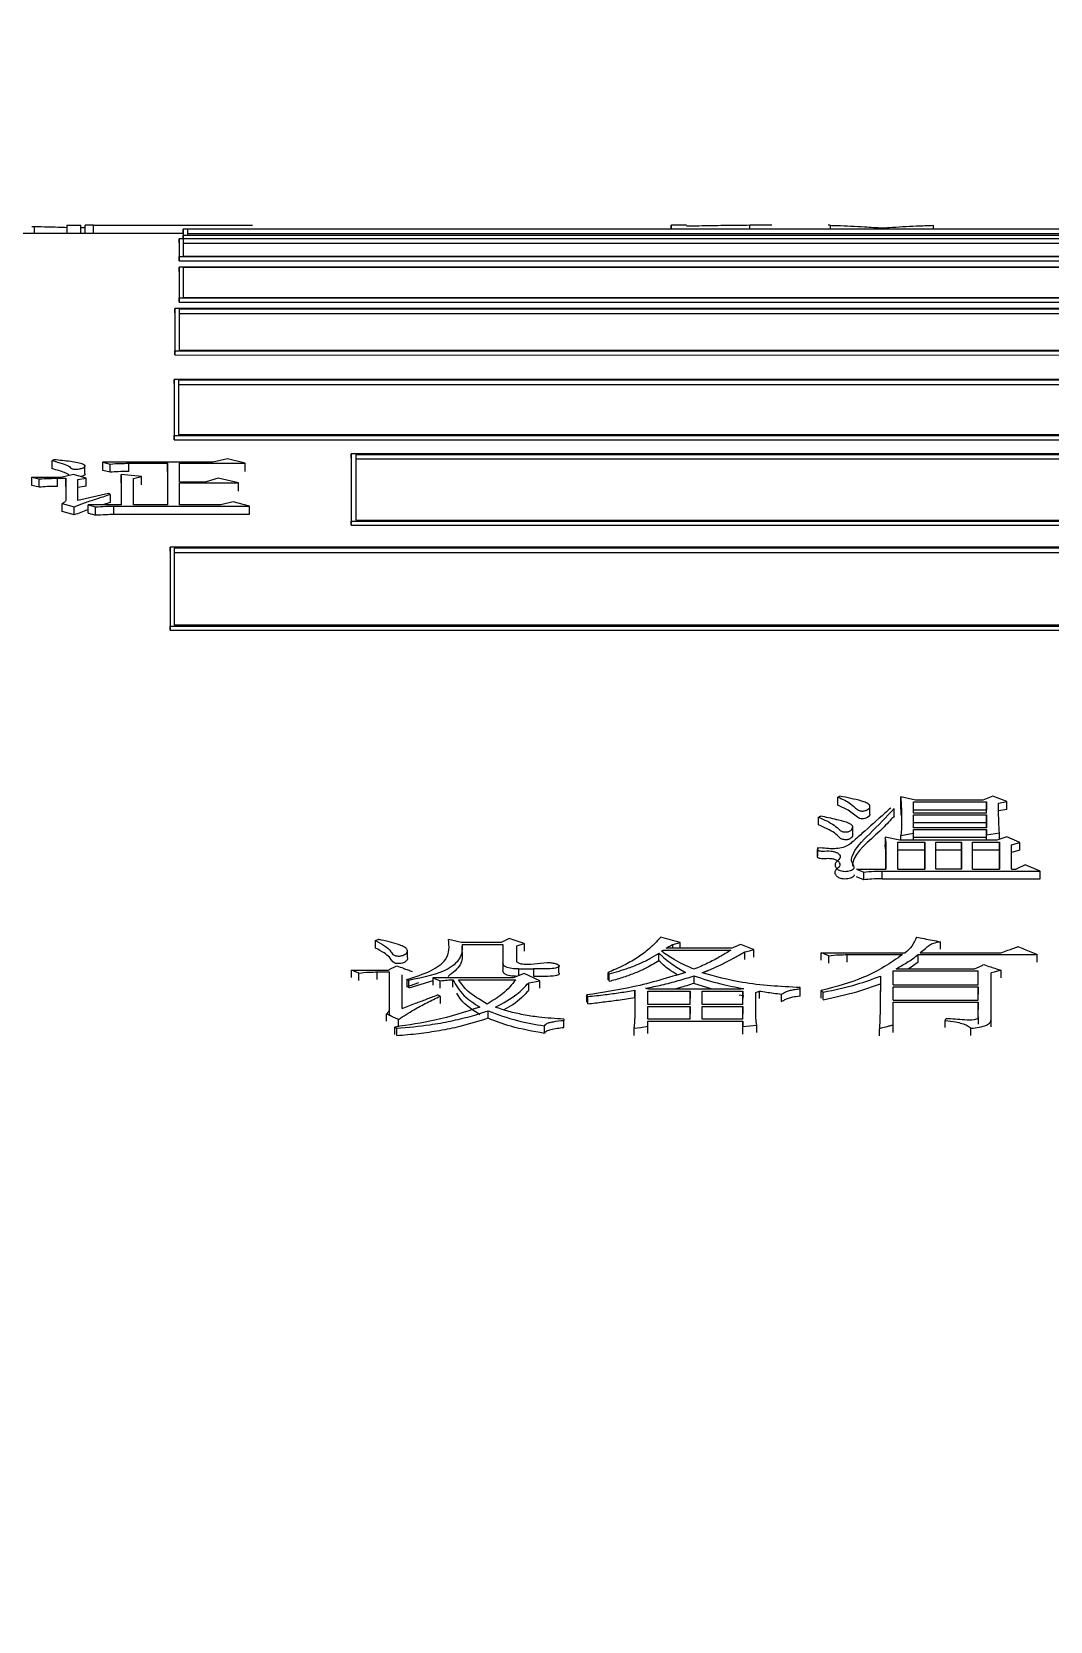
# Model space of a CAD drawing. Header units: millimetres. Extents: x 5231 to 7653, y 7068 to 7959.
# Drawn here: x 6741.46 to 6753.39, y 7406.95 to 7425.57 of the extents above; entities that cross this region are included whole.
import ezdxf

# ---------------------------------------------------------------- set-up
doc = ezdxf.new("R2010")
doc.units = ezdxf.units.MM

msp = doc.modelspace()

# ---------------------------------------------------------------- linework, layer by layer
at = {"color": 7, "linetype": 'Continuous', "lineweight": 25}
for p, q in [((6741.869, 7423.309), (6741.869, 7423.212)), ((6741.869, 7423.309), (6742.031, 7423.309)), ((6742.085, 7423.212), (6742.085, 7423.308)), ((6742.182, 7423.212), (6742.182, 7423.309)), ((6742.442, 7423.308), (6744.043, 7423.308)), ((6748.95, 7423.306), (6748.95, 7423.259)), ((6748.95, 7423.261), (6748.95, 7423.306)), ((6749.129, 7423.306), (6748.95, 7423.306)), ((6749.872, 7423.261), (6749.872, 7423.306)), ((6750.129, 7423.306), (6749.872, 7423.306)), ((6750.815, 7423.306), (6750.79, 7423.306)), ((6750.815, 7423.306), (6750.815, 7423.261)), ((6752.026, 7423.261), (6752.026, 7423.306)), ((6743.233, 7423.212), (6735.703, 7423.212)), ((6741.458, 7423.292), (6741.49, 7423.293)), ((6742.031, 7423.28), (6742.085, 7423.279)), ((6765.316, 7423.148), (6743.183, 7423.149)), ((6743.233, 7423.211), (6743.233, 7423.261)), ((6765.366, 7423.261), (6743.233, 7423.261)), ((6743.233, 7423.211), (6743.233, 7423.139)), ((6743.233, 7423.19), (6765.366, 7423.189)), ((6743.233, 7423.149), (6743.233, 7423.19)), ((6765.266, 7423.146), (6743.233, 7423.146)), ((6765.316, 7423.26), (6743.283, 7423.261)), ((6743.283, 7423.211), (6765.316, 7423.21)), ((6743.283, 7423.191), (6765.316, 7423.191)), ((6751.424, 7423.261), (6751.424, 7423.275)), ((6743.183, 7423.098), (6743.183, 7422.891)), ((6743.183, 7422.891), (6743.183, 7422.94)), ((6743.183, 7422.94), (6765.316, 7422.94)), ((6743.233, 7423.096), (6765.266, 7423.096)), ((6743.233, 7422.945), (6765.266, 7422.944)), ((6743.183, 7422.891), (6765.316, 7422.891)), ((6765.316, 7422.814), (6743.183, 7422.815)), ((6743.183, 7422.765), (6743.183, 7422.406)), ((6765.266, 7422.809), (6743.233, 7422.81)), ((6743.183, 7422.455), (6765.316, 7422.455)), ((6743.183, 7422.406), (6743.183, 7422.455)), ((6743.183, 7422.406), (6765.316, 7422.406)), ((6743.233, 7422.462), (6765.266, 7422.461)), ((6765.266, 7422.33), (6743.133, 7422.33)), ((6743.133, 7422.281), (6743.133, 7421.787)), ((6765.216, 7422.323), (6743.183, 7422.323)), ((6743.183, 7422.274), (6765.216, 7422.273)), ((6743.133, 7421.835), (6765.266, 7421.835)), ((6743.133, 7421.787), (6743.133, 7421.835)), ((6743.183, 7421.844), (6765.216, 7421.844)), ((6743.133, 7421.787), (6765.266, 7421.786)), ((6765.261, 7421.5), (6743.128, 7421.501)), ((6743.128, 7421.452), (6743.128, 7420.794)), ((6765.211, 7421.491), (6743.178, 7421.491)), ((6743.178, 7421.442), (6765.211, 7421.442)), ((6743.128, 7420.843), (6765.261, 7420.843)), ((6743.128, 7420.794), (6743.128, 7420.843)), ((6743.128, 7420.794), (6765.261, 7420.794)), ((6743.178, 7420.854), (6765.211, 7420.854)), ((6741.696, 7420.453), (6741.696, 7420.55)), ((6742.291, 7420.531), (6742.377, 7420.51)), ((6743.578, 7420.531), (6742.291, 7420.531)), ((6742.291, 7420.435), (6742.291, 7420.531)), ((6742.594, 7420.518), (6743.048, 7420.518)), ((6742.594, 7420.422), (6742.594, 7420.518)), ((6743.048, 7420.518), (6743.048, 7420.031)), ((6743.189, 7420.518), (6743.957, 7420.518)), ((6743.189, 7420.302), (6743.189, 7420.518)), ((6743.751, 7420.57), (6743.578, 7420.531)), ((6743.957, 7420.518), (6743.751, 7420.57)), ((6765.211, 7420.63), (6745.201, 7420.63)), ((6745.201, 7420.582), (6745.201, 7419.793)), ((6765.161, 7420.619), (6745.257, 7420.619)), ((6745.257, 7420.57), (6765.161, 7420.57)), ((6741.458, 7420.356), (6741.544, 7420.335)), ((6741.458, 7420.356), (6741.815, 7420.356)), ((6741.458, 7420.26), (6741.458, 7420.356)), ((6741.761, 7420.343), (6741.858, 7420.343)), ((6741.761, 7420.247), (6741.761, 7420.343)), ((6741.945, 7420.389), (6741.815, 7420.356)), ((6741.858, 7420.343), (6741.858, 7420.099)), ((6742.096, 7420.346), (6741.945, 7420.389)), ((6741.999, 7420.33), (6742.096, 7420.346)), ((6741.999, 7420.082), (6741.999, 7420.33)), ((6742.08, 7420.396), (6742.08, 7420.492)), ((6742.377, 7420.414), (6742.291, 7420.435)), ((6742.377, 7420.414), (6742.377, 7420.51)), ((6742.507, 7420.386), (6742.507, 7420.031)), ((6742.745, 7420.362), (6742.507, 7420.386)), ((6742.648, 7420.34), (6742.745, 7420.362)), ((6742.648, 7420.031), (6742.648, 7420.34)), ((6743.643, 7420.346), (6743.502, 7420.302)), ((6743.881, 7420.289), (6743.643, 7420.346)), ((6741.544, 7420.239), (6741.458, 7420.26)), ((6742.096, 7420.25), (6741.999, 7420.233)), ((6742.356, 7420.163), (6741.999, 7420.082)), ((6742.377, 7420.154), (6742.356, 7420.163)), ((6742.377, 7420.154), (6742.377, 7420.058)), ((6743.189, 7420.302), (6743.502, 7420.302)), ((6743.189, 7420.289), (6743.881, 7420.289)), ((6743.189, 7420.031), (6743.189, 7420.289)), ((6741.815, 7420.048), (6741.956, 7420.008)), ((6742.118, 7420.031), (6742.204, 7420.008)), ((6742.507, 7420.031), (6742.118, 7420.031)), ((6742.118, 7419.935), (6742.118, 7420.031)), ((6742.204, 7419.913), (6742.204, 7420.008)), ((6742.377, 7420.058), (6742.292, 7420.031)), ((6742.421, 7420.017), (6744.011, 7420.017)), ((6742.421, 7419.921), (6742.421, 7420.017)), ((6743.048, 7420.031), (6742.648, 7420.031)), ((6743.675, 7420.031), (6743.189, 7420.031)), ((6743.816, 7420.068), (6743.675, 7420.031)), ((6744.011, 7420.017), (6743.816, 7420.068)), ((6741.956, 7419.913), (6741.815, 7419.952)), ((6742.421, 7419.921), (6744.011, 7419.921)), ((6745.201, 7419.793), (6745.201, 7419.841)), ((6745.201, 7419.841), (6765.211, 7419.84)), ((6745.201, 7419.793), (6765.211, 7419.793)), ((6745.257, 7419.854), (6765.161, 7419.854)), ((6743.078, 7419.489), (6743.078, 7419.537)), ((6765.211, 7419.537), (6743.078, 7419.537)), ((6743.078, 7419.489), (6743.078, 7418.563)), ((6765.161, 7419.523), (6743.128, 7419.523)), ((6743.128, 7419.475), (6765.161, 7419.475)), ((6743.078, 7418.564), (6743.078, 7418.611)), ((6743.078, 7418.611), (6765.211, 7418.611)), ((6743.078, 7418.563), (6765.211, 7418.563)), ((6743.128, 7418.626), (6765.161, 7418.626)), ((6750.905, 7416.515), (6750.905, 7416.607)), ((6751.814, 7416.571), (6751.641, 7416.611)), ((6752.722, 7416.619), (6752.603, 7416.571)), ((6752.885, 7416.555), (6752.722, 7416.619)), ((6751.278, 7416.416), (6751.278, 7416.507)), ((6751.565, 7416.383), (6751.565, 7416.474)), ((6751.792, 7416.551), (6752.647, 7416.551)), ((6751.792, 7416.421), (6751.792, 7416.551)), ((6751.792, 7416.459), (6752.647, 7416.459)), ((6752.647, 7416.421), (6751.792, 7416.421)), ((6752.603, 7416.571), (6751.814, 7416.571)), ((6752.647, 7416.421), (6752.647, 7416.551)), ((6752.647, 7416.551), (6752.647, 7416.459)), ((6752.647, 7416.421), (6752.647, 7416.459)), ((6752.787, 7416.538), (6752.885, 7416.555)), ((6752.885, 7416.463), (6752.787, 7416.447)), ((6750.678, 7416.282), (6750.678, 7416.373)), ((6751.079, 7416.167), (6751.079, 7416.259)), ((6751.652, 7416.238), (6751.641, 7416.16)), ((6751.792, 7416.401), (6752.647, 7416.401)), ((6751.792, 7416.25), (6751.792, 7416.401)), ((6751.792, 7416.31), (6752.647, 7416.31)), ((6752.647, 7416.25), (6751.792, 7416.25)), ((6751.792, 7416.23), (6752.647, 7416.23)), ((6751.792, 7416.185), (6751.792, 7416.23)), ((6752.647, 7416.401), (6752.647, 7416.25)), ((6752.647, 7416.25), (6752.647, 7416.31)), ((6752.647, 7416.23), (6752.647, 7416.168)), ((6751.63, 7416.102), (6751.457, 7416.139)), ((6751.457, 7416.139), (6751.457, 7416.049)), ((6751.608, 7416.081), (6751.922, 7416.081)), ((6751.608, 7415.763), (6751.608, 7416.081)), ((6752.766, 7416.102), (6751.63, 7416.102)), ((6751.641, 7416.16), (6751.792, 7416.185)), ((6751.641, 7416.102), (6751.641, 7416.16)), ((6751.792, 7416.139), (6752.647, 7416.139)), ((6751.922, 7416.081), (6751.922, 7415.763)), ((6751.922, 7415.991), (6751.922, 7416.081)), ((6752.052, 7416.081), (6752.355, 7416.081)), ((6752.052, 7415.763), (6752.052, 7416.081)), ((6752.355, 7416.081), (6752.355, 7415.763)), ((6752.355, 7415.991), (6752.355, 7416.081)), ((6752.484, 7416.081), (6752.798, 7416.081)), ((6752.484, 7415.763), (6752.484, 7416.081)), ((6752.647, 7416.168), (6752.798, 7416.189)), ((6752.647, 7416.102), (6752.647, 7416.168)), ((6752.647, 7416.102), (6752.647, 7416.139)), ((6752.885, 7416.143), (6752.766, 7416.102)), ((6752.798, 7416.081), (6752.798, 7415.763)), ((6752.798, 7415.991), (6752.798, 7416.081)), ((6753.036, 7416.077), (6752.885, 7416.143)), ((6752.939, 7416.048), (6753.036, 7416.077)), ((6752.939, 7415.763), (6752.939, 7416.048)), ((6750.667, 7416.011), (6750.667, 7415.92)), ((6750.667, 7415.904), (6750.667, 7415.994)), ((6751.468, 7416.04), (6751.468, 7415.763)), ((6751.468, 7415.949), (6751.468, 7416.04)), ((6751.468, 7415.763), (6751.468, 7415.949)), ((6751.608, 7415.991), (6751.922, 7415.991)), ((6751.922, 7415.763), (6751.922, 7415.991)), ((6752.052, 7415.991), (6752.355, 7415.991)), ((6752.355, 7415.763), (6752.355, 7415.991)), ((6752.484, 7415.991), (6752.798, 7415.991)), ((6752.798, 7415.763), (6752.798, 7415.991)), ((6753.036, 7415.987), (6752.939, 7415.958)), ((6751.122, 7415.763), (6751.208, 7415.729)), ((6751.122, 7415.763), (6751.468, 7415.763)), ((6751.208, 7415.639), (6751.122, 7415.673)), ((6751.208, 7415.639), (6751.208, 7415.729)), ((6751.424, 7415.742), (6753.274, 7415.742)), ((6751.424, 7415.652), (6751.424, 7415.742)), ((6751.608, 7415.763), (6751.922, 7415.763)), ((6752.355, 7415.763), (6752.052, 7415.763)), ((6752.484, 7415.763), (6752.798, 7415.763)), ((6752.939, 7415.763), (6752.993, 7415.763)), ((6753.101, 7415.814), (6752.993, 7415.763)), ((6753.274, 7415.742), (6753.101, 7415.814)), ((6751.424, 7415.652), (6753.274, 7415.652)), ((6745.486, 7414.839), (6745.486, 7414.928)), ((6746.492, 7414.906), (6746.34, 7414.941)), ((6747.054, 7414.95), (6746.957, 7414.906)), ((6747.227, 7414.892), (6747.054, 7414.95)), ((6745.859, 7414.803), (6745.859, 7414.817)), ((6745.859, 7414.728), (6745.859, 7414.795)), ((6746.957, 7414.906), (6746.492, 7414.906)), ((6746.503, 7414.883), (6746.979, 7414.883)), ((6746.503, 7414.772), (6746.503, 7414.861)), ((6746.979, 7414.883), (6746.979, 7414.668)), ((6746.979, 7414.883), (6746.979, 7414.795)), ((6747.141, 7414.865), (6747.227, 7414.892)), ((6747.141, 7414.695), (6747.141, 7414.865)), ((6748.807, 7414.693), (6748.807, 7414.781)), ((6748.861, 7414.816), (6749.65, 7414.816)), ((6749.661, 7414.839), (6748.893, 7414.839)), ((6750.71, 7414.785), (6751.695, 7414.785)), ((6750.71, 7414.697), (6750.71, 7414.785)), ((6750.797, 7414.661), (6750.797, 7414.749)), ((6751.013, 7414.763), (6751.662, 7414.763)), ((6751.013, 7414.674), (6751.013, 7414.763)), ((6751.846, 7414.763), (6753.242, 7414.763)), ((6751.846, 7414.675), (6751.846, 7414.763)), ((6751.868, 7414.785), (6752.82, 7414.785)), ((6752.106, 7414.826), (6752.106, 7414.914)), ((6745.204, 7414.582), (6745.637, 7414.582)), ((6745.204, 7414.495), (6745.204, 7414.582)), ((6745.507, 7414.56), (6745.648, 7414.56)), ((6745.507, 7414.472), (6745.507, 7414.56)), ((6745.648, 7414.133), (6745.648, 7414.56)), ((6746.979, 7414.668), (6746.979, 7414.581)), ((6747.162, 7414.596), (6747.336, 7414.596)), ((6747.162, 7414.596), (6747.162, 7414.516)), ((6747.336, 7414.596), (6747.336, 7414.509)), ((6747.636, 7414.549), (6747.636, 7414.637)), ((6748.212, 7414.468), (6748.212, 7414.555)), ((6751.554, 7414.573), (6752.549, 7414.573)), ((6751.554, 7414.409), (6751.554, 7414.573)), ((6751.587, 7414.596), (6752.506, 7414.596)), ((6751.846, 7414.674), (6751.735, 7414.596)), ((6752.549, 7414.409), (6752.549, 7414.573)), ((6745.799, 7414.133), (6745.799, 7414.528)), ((6745.854, 7414.385), (6745.993, 7414.435)), ((6746.156, 7414.454), (6745.875, 7414.371)), ((6746.156, 7414.491), (6746.243, 7414.455)), ((6747.098, 7414.491), (6746.156, 7414.491)), ((6746.394, 7414.382), (6746.394, 7414.469)), ((6746.459, 7414.469), (6747.13, 7414.469)), ((6747.227, 7414.541), (6747.098, 7414.491)), ((6747.411, 7414.455), (6747.227, 7414.541)), ((6747.281, 7414.432), (6747.411, 7414.455)), ((6747.281, 7414.345), (6747.281, 7414.432)), ((6748.223, 7414.45), (6748.223, 7414.537)), ((6749.431, 7414.359), (6749.218, 7414.426)), ((6750.462, 7414.364), (6750.462, 7414.377)), ((6751.554, 7414.409), (6752.549, 7414.409)), ((6751.554, 7414.386), (6752.549, 7414.386)), ((6751.554, 7414.23), (6751.554, 7414.386)), ((6752.549, 7414.23), (6752.549, 7414.386)), ((6752.549, 7414.386), (6752.549, 7414.3)), ((6752.701, 7414.003), (6752.701, 7414.551)), ((6746.243, 7414.276), (6746.211, 7414.29)), ((6746.243, 7414.276), (6746.243, 7414.19)), ((6747.963, 7414.204), (6747.963, 7414.29)), ((6748.525, 7414.345), (6748.525, 7414.087)), ((6748.525, 7414.259), (6748.525, 7414.345)), ((6748.677, 7414.336), (6749.174, 7414.336)), ((6748.677, 7414.179), (6748.677, 7414.336)), ((6749.769, 7414.359), (6748.688, 7414.359)), ((6749.174, 7414.179), (6749.174, 7414.336)), ((6749.174, 7414.336), (6749.174, 7414.25)), ((6749.315, 7414.336), (6749.791, 7414.336)), ((6749.315, 7414.179), (6749.315, 7414.336)), ((6749.802, 7414.275), (6749.749, 7414.287)), ((6749.791, 7414.179), (6749.791, 7414.336)), ((6749.791, 7414.336), (6749.791, 7414.25)), ((6749.942, 7414.077), (6749.942, 7414.318)), ((6750.245, 7414.213), (6750.245, 7414.299)), ((6750.462, 7414.277), (6750.462, 7414.364)), ((6750.71, 7414.252), (6750.71, 7414.341)), ((6750.732, 7414.236), (6750.732, 7414.322)), ((6751.402, 7414.343), (6751.4, 7414.158)), ((6751.554, 7414.23), (6752.549, 7414.23)), ((6751.554, 7414.207), (6752.549, 7414.207)), ((6751.554, 7413.937), (6751.554, 7414.207)), ((6752.549, 7414.035), (6752.549, 7414.207)), ((6752.549, 7414.207), (6752.549, 7414.121)), ((6745.648, 7414.045), (6745.648, 7414.133)), ((6746.806, 7414.02), (6746.806, 7414.105)), ((6747.692, 7414.007), (6747.692, 7413.993)), ((6749.174, 7414.179), (6748.677, 7414.179)), ((6748.677, 7414.156), (6749.174, 7414.156)), ((6748.677, 7414.007), (6748.677, 7414.156)), ((6749.174, 7414.007), (6748.677, 7414.007)), ((6749.174, 7414.007), (6749.174, 7414.156)), ((6749.174, 7414.156), (6749.174, 7414.07)), ((6749.791, 7414.179), (6749.315, 7414.179)), ((6749.315, 7414.156), (6749.791, 7414.156)), ((6749.315, 7414.007), (6749.315, 7414.156)), ((6749.791, 7414.007), (6749.315, 7414.007)), ((6749.791, 7414.007), (6749.791, 7414.156)), ((6749.791, 7414.156), (6749.791, 7414.07)), ((6752.549, 7414.035), (6752.549, 7413.947)), ((6752.701, 7413.917), (6752.701, 7414.003)), ((6745.713, 7413.914), (6745.735, 7413.9)), ((6745.713, 7413.829), (6745.713, 7413.914)), ((6745.735, 7413.815), (6745.735, 7413.9)), ((6747.692, 7413.908), (6747.692, 7413.993)), ((6748.677, 7413.984), (6749.791, 7413.984)), ((6748.677, 7413.923), (6748.677, 7413.984)), ((6749.791, 7413.984), (6749.791, 7413.919)), ((6749.791, 7413.833), (6749.791, 7413.919)), ((6751.392, 7413.81), (6751.392, 7413.895))]:
    msp.add_line(p, q, dxfattribs=at)
at = {"color": 7, "linetype": 'Continuous', "lineweight": 25, "flags": 128}
for points in [[(6742.031, 7423.212), (6742.031, 7423.265), (6742.031, 7423.309)], [(6741.49, 7423.212), (6741.49, 7423.249), (6741.49, 7423.293)], [(6743.183, 7423.099), (6743.183, 7423.127), (6743.183, 7423.149)], [(6743.183, 7422.765), (6743.183, 7422.793), (6743.183, 7422.815)], [(6743.133, 7422.281), (6743.133, 7422.308), (6743.133, 7422.33)], [(6743.128, 7421.452), (6743.128, 7421.479), (6743.128, 7421.501)], [(6743.048, 7420.422), (6743.048, 7420.476), (6743.048, 7420.518)], [(6743.957, 7420.422), (6743.957, 7420.476), (6743.957, 7420.518)], [(6745.201, 7420.582), (6745.201, 7420.609), (6745.201, 7420.63)], [(6741.544, 7420.239), (6741.544, 7420.287), (6741.544, 7420.335)], [(6741.858, 7420.247), (6741.858, 7420.301), (6741.858, 7420.343)], [(6742.096, 7420.25), (6742.096, 7420.303), (6742.096, 7420.346)], [(6742.507, 7420.29), (6742.507, 7420.344), (6742.507, 7420.386)], [(6742.745, 7420.266), (6742.745, 7420.32), (6742.745, 7420.362)], [(6743.881, 7420.193), (6743.881, 7420.247), (6743.881, 7420.289)], [(6741.815, 7419.952), (6741.815, 7419.976), (6741.815, 7420.001), (6741.815, 7420.048)], [(6741.956, 7419.913), (6741.956, 7419.966), (6741.956, 7420.008)], [(6744.011, 7419.921), (6744.011, 7419.975), (6744.011, 7420.017)], [(6750.905, 7416.607), (6750.911, 7416.61), (6750.919, 7416.614), (6750.927, 7416.619)], [(6751.641, 7416.519), (6751.641, 7416.57), (6751.641, 7416.611)], [(6751.277, 7416.416), (6751.28, 7416.406), (6751.274, 7416.387), (6751.251, 7416.37), (6751.219, 7416.357), (6751.204, 7416.355), (6751.19, 7416.354), (6751.173, 7416.355), (6751.158, 7416.359), (6751.134, 7416.372), (6751.025, 7416.456), (6750.905, 7416.515), (6750.905, 7416.515)], [(6752.885, 7416.463), (6752.885, 7416.514), (6752.885, 7416.555)], [(6750.678, 7416.373), (6750.689, 7416.379), (6750.7, 7416.385)], [(6752.647, 7416.31), (6752.647, 7416.361), (6752.647, 7416.401)], [(6752.647, 7416.139), (6752.647, 7416.19), (6752.647, 7416.23)], [(6751.792, 7416.102), (6751.792, 7416.145), (6751.792, 7416.185)], [(6752.798, 7416.113), (6752.798, 7416.149), (6752.798, 7416.189)], [(6753.036, 7415.987), (6753.036, 7416.037), (6753.036, 7416.077)], [(6753.274, 7415.652), (6753.274, 7415.702), (6753.274, 7415.742)], [(6745.486, 7414.928), (6745.494, 7414.931), (6745.506, 7414.936), (6745.518, 7414.941)], [(6747.227, 7414.892), (6747.227, 7414.842), (6747.227, 7414.804)], [(6748.839, 7414.803), (6748.85, 7414.81), (6748.861, 7414.816)], [(6748.969, 7414.883), (6749.012, 7414.894), (6749.055, 7414.906)], [(6748.969, 7414.839), (6748.969, 7414.844), (6748.969, 7414.883)], [(6749.055, 7414.839), (6749.055, 7414.866), (6749.055, 7414.906)], [(6749.813, 7414.794), (6749.867, 7414.807), (6749.921, 7414.821)], [(6749.813, 7414.706), (6749.813, 7414.755), (6749.813, 7414.794)], [(6749.921, 7414.733), (6749.921, 7414.782), (6749.921, 7414.821)], [(6753.242, 7414.675), (6753.242, 7414.724), (6753.242, 7414.763)], [(6745.648, 7414.472), (6745.648, 7414.521), (6745.648, 7414.56)], [(6752.549, 7414.486), (6752.549, 7414.534), (6752.549, 7414.573)], [(6752.82, 7414.578), (6752.775, 7414.568), (6752.738, 7414.559), (6752.701, 7414.551)], [(6752.82, 7414.491), (6752.82, 7414.539), (6752.82, 7414.578)], [(6745.291, 7414.459), (6745.291, 7414.502), (6745.291, 7414.546)], [(6745.875, 7414.46), (6745.87, 7414.463), (6745.862, 7414.468), (6745.854, 7414.473)], [(6745.854, 7414.473), (6745.854, 7414.441), (6745.854, 7414.413), (6745.854, 7414.386)], [(6745.875, 7414.373), (6745.875, 7414.403), (6745.875, 7414.431), (6745.875, 7414.46)], [(6746.156, 7414.491), (6746.156, 7414.442), (6746.156, 7414.404)], [(6746.243, 7414.368), (6746.243, 7414.389), (6746.243, 7414.411), (6746.243, 7414.455)], [(6747.411, 7414.368), (6747.411, 7414.416), (6747.411, 7414.455)], [(6748.688, 7414.359), (6748.671, 7414.364), (6748.655, 7414.368)], [(6749.218, 7414.514), (6749.218, 7414.492), (6749.218, 7414.469), (6749.218, 7414.427)], [(6747.974, 7414.185), (6747.974, 7414.233), (6747.974, 7414.272)], [(6749.802, 7414.364), (6749.786, 7414.361), (6749.769, 7414.359)], [(6749.942, 7414.318), (6749.964, 7414.327), (6749.986, 7414.336)], [(6749.986, 7414.25), (6749.986, 7414.297), (6749.986, 7414.336)], [(6745.616, 7413.982), (6745.616, 7414.002), (6745.616, 7414.024), (6745.616, 7414.068)], [(6745.756, 7413.917), (6745.756, 7413.964), (6745.756, 7414.003)], [(6747.465, 7413.843), (6747.465, 7413.879), (6747.465, 7413.928)], [(6748.515, 7413.9), (6748.596, 7413.911), (6748.677, 7413.923)], [(6748.515, 7413.9), (6748.515, 7413.851), (6748.515, 7413.815)], [(6748.677, 7413.838), (6748.677, 7413.885), (6748.677, 7413.923)], [(6749.791, 7413.899), (6749.791, 7413.945), (6749.791, 7413.984)], [(6749.791, 7413.919), (6749.872, 7413.928), (6749.953, 7413.937)], [(6749.953, 7413.852), (6749.953, 7413.899), (6749.953, 7413.937)], [(6751.554, 7413.852), (6751.554, 7413.899), (6751.554, 7413.937)], [(6752.16, 7413.908), (6752.16, 7413.941), (6752.16, 7413.967), (6752.16, 7413.993)], [(6752.463, 7413.815), (6752.463, 7413.837), (6752.463, 7413.863), (6752.463, 7413.9)]]:
    msp.add_lwpolyline(points, dxfattribs=at)
at = {"color": 7, "linetype": 'Continuous', "lineweight": 25}
msp.add_arc((6850.975, 7348.034), 100, 99.72326, 170.27674, dxfattribs=at)
for points, knots in [([(6742.182, 7423.309), (6742.17, 7423.308), (6742.148, 7423.308), (6742.115, 7423.308), (6742.095, 7423.308), (6742.085, 7423.308)], [0, 0, 0, 0, 0.380765, 0.690382, 1, 1, 1, 1]), ([(6742.182, 7423.309), (6742.23, 7423.309), (6742.316, 7423.308), (6742.403, 7423.308), (6742.442, 7423.308)], [0, 0, 0, 0, 0.5592, 1, 1, 1, 1]), ([(6749.872, 7423.306), (6749.82, 7423.306), (6749.671, 7423.304), (6749.423, 7423.301), (6749.227, 7423.297), (6749.129, 7423.296)], [0, 0, 0, 0, 0.2082038, 0.6041011, 1, 1, 1, 1]), ([(6750.815, 7423.306), (6750.842, 7423.305), (6750.923, 7423.303), (6751.057, 7423.297), (6751.233, 7423.288), (6751.356, 7423.28), (6751.424, 7423.275)], [0, 0, 0, 0, 0.132228, 0.396684, 0.661141, 1, 1, 1, 1]), ([(6751.424, 7423.275), (6751.451, 7423.277), (6751.531, 7423.283), (6751.663, 7423.291), (6751.838, 7423.3), (6751.958, 7423.304), (6752.026, 7423.306)], [0, 0, 0, 0, 0.13248, 0.39744, 0.662401, 1, 1, 1, 1]), ([(6741.49, 7423.293), (6741.542, 7423.292), (6741.636, 7423.289), (6741.76, 7423.286), (6741.834, 7423.283), (6741.869, 7423.282)], [0, 0, 0, 0, 0.387542, 0.708523, 1, 1, 1, 1]), ([(6743.183, 7423.149), (6743.183, 7423.132), (6743.183, 7423.099), (6743.183, 7423.032), (6743.183, 7422.974), (6743.183, 7422.94)], [0, 0, 0, 0, 0.300081, 0.600162, 1, 1, 1, 1]), ([(6743.233, 7423.261), (6743.233, 7423.258), (6743.233, 7423.253), (6743.233, 7423.231), (6743.233, 7423.204), (6743.233, 7423.19)], [0, 0, 0, 0, 0.3000809, 0.6001618, 1, 1, 1, 1]), ([(6743.233, 7423.146), (6743.233, 7423.129), (6743.233, 7423.096), (6743.233, 7423.03), (6743.233, 7422.975), (6743.233, 7422.945)], [0, 0, 0, 0, 0.309921, 0.619841, 1, 1, 1, 1]), ([(6743.283, 7423.261), (6743.283, 7423.258), (6743.283, 7423.252), (6743.283, 7423.23), (6743.283, 7423.205), (6743.283, 7423.191)], [0, 0, 0, 0, 0.309921, 0.619841, 1, 1, 1, 1]), ([(6743.183, 7422.815), (6743.183, 7422.783), (6743.183, 7422.72), (6743.183, 7422.602), (6743.183, 7422.508), (6743.183, 7422.455)], [0, 0, 0, 0, 0.300081, 0.600162, 1, 1, 1, 1]), ([(6743.233, 7422.81), (6743.233, 7422.778), (6743.233, 7422.714), (6743.233, 7422.599), (6743.233, 7422.511), (6743.233, 7422.462)], [0, 0, 0, 0, 0.309921, 0.619841, 1, 1, 1, 1]), ([(6743.133, 7422.33), (6743.133, 7422.285), (6743.133, 7422.194), (6743.133, 7422.031), (6743.133, 7421.907), (6743.133, 7421.835)], [0, 0, 0, 0, 0.300081, 0.600162, 1, 1, 1, 1]), ([(6743.183, 7422.323), (6743.183, 7422.278), (6743.183, 7422.187), (6743.183, 7422.028), (6743.183, 7421.91), (6743.183, 7421.844)], [0, 0, 0, 0, 0.309921, 0.619841, 1, 1, 1, 1]), ([(6743.128, 7421.501), (6743.128, 7421.439), (6743.128, 7421.316), (6743.128, 7421.098), (6743.128, 7420.936), (6743.128, 7420.843)], [0, 0, 0, 0, 0.300081, 0.600162, 1, 1, 1, 1]), ([(6743.178, 7421.491), (6743.178, 7421.429), (6743.178, 7421.306), (6743.178, 7421.095), (6743.178, 7420.939), (6743.178, 7420.854)], [0, 0, 0, 0, 0.309921, 0.619841, 1, 1, 1, 1]), ([(6741.696, 7420.55), (6741.736, 7420.539), (6741.809, 7420.519), (6741.889, 7420.491), (6741.907, 7420.47), (6741.922, 7420.459), (6741.937, 7420.453), (6741.952, 7420.45), (6741.967, 7420.449), (6741.988, 7420.45), (6742.017, 7420.453), (6742.049, 7420.461), (6742.072, 7420.472), (6742.085, 7420.483), (6742.08, 7420.495), (6742.052, 7420.51), (6741.971, 7420.532), (6741.847, 7420.547), (6741.75, 7420.557), (6741.717, 7420.56)], [0, 0, 0, 0, 0.149443, 0.274042, 0.333076, 0.362754, 0.385188, 0.398021, 0.410985, 0.42602, 0.45239, 0.493257, 0.533496, 0.57286, 0.60517, 0.651682, 0.729284, 0.908686, 1, 1, 1, 1]), ([(6741.696, 7420.55), (6741.698, 7420.55), (6741.702, 7420.553), (6741.709, 7420.556), (6741.715, 7420.559), (6741.717, 7420.56)], [0, 0, 0, 0, 0.250151, 0.625182, 1, 1, 1, 1]), ([(6742.377, 7420.51), (6742.417, 7420.513), (6742.488, 7420.518), (6742.561, 7420.518), (6742.594, 7420.518)], [0, 0, 0, 0, 0.558835, 1, 1, 1, 1]), ([(6745.201, 7420.63), (6745.201, 7420.556), (6745.201, 7420.406), (6745.201, 7420.144), (6745.201, 7419.951), (6745.201, 7419.841)], [0, 0, 0, 0, 0.300081, 0.600162, 1, 1, 1, 1]), ([(6745.257, 7420.619), (6745.257, 7420.544), (6745.257, 7420.394), (6745.257, 7420.14), (6745.257, 7419.955), (6745.257, 7419.854)], [0, 0, 0, 0, 0.309921, 0.619841, 1, 1, 1, 1]), ([(6741.544, 7420.335), (6741.584, 7420.338), (6741.655, 7420.342), (6741.729, 7420.343), (6741.761, 7420.343)], [0, 0, 0, 0, 0.558839, 1, 1, 1, 1]), ([(6741.899, 7420.377), (6741.882, 7420.389), (6741.837, 7420.418), (6741.75, 7420.44), (6741.696, 7420.453)], [0, 0, 0, 0, 0.3839646, 1, 1, 1, 1]), ([(6742.08, 7420.396), (6742.081, 7420.392), (6742.085, 7420.385), (6742.069, 7420.373), (6742.048, 7420.366), (6742.038, 7420.362)], [0, 0, 0, 0, 0.26846, 0.630067, 1, 1, 1, 1]), ([(6742.594, 7420.422), (6742.553, 7420.422), (6742.479, 7420.421), (6742.408, 7420.416), (6742.377, 7420.414)], [0, 0, 0, 0, 0.561085, 1, 1, 1, 1]), ([(6741.761, 7420.247), (6741.72, 7420.247), (6741.646, 7420.246), (6741.576, 7420.241), (6741.544, 7420.239)], [0, 0, 0, 0, 0.561089, 1, 1, 1, 1]), ([(6741.956, 7420.008), (6741.994, 7420.024), (6742.072, 7420.056), (6742.222, 7420.103), (6742.321, 7420.136), (6742.377, 7420.154)], [0, 0, 0, 0, 0.30479, 0.609527, 1, 1, 1, 1]), ([(6741.858, 7420.099), (6741.858, 7420.093), (6741.857, 7420.083), (6741.848, 7420.069), (6741.837, 7420.058), (6741.822, 7420.051), (6741.815, 7420.048)], [0, 0, 0, 0, 0.337489, 0.556536, 0.776867, 1, 1, 1, 1]), ([(6742.118, 7419.974), (6742.116, 7419.973), (6742.058, 7419.954), (6742.006, 7419.933), (6741.956, 7419.913)], [0, 0, 0, 0, 0.031937, 1, 1, 1, 1]), ([(6742.204, 7420.008), (6742.244, 7420.011), (6742.315, 7420.016), (6742.388, 7420.017), (6742.421, 7420.017)], [0, 0, 0, 0, 0.558835, 1, 1, 1, 1]), ([(6742.118, 7419.935), (6742.13, 7419.932), (6742.151, 7419.927), (6742.18, 7419.919), (6742.196, 7419.915), (6742.204, 7419.913)], [0, 0, 0, 0, 0.428611, 0.714305, 1, 1, 1, 1]), ([(6742.204, 7419.913), (6742.244, 7419.915), (6742.315, 7419.92), (6742.388, 7419.921), (6742.421, 7419.921)], [0, 0, 0, 0, 0.558823, 1, 1, 1, 1]), ([(6743.078, 7419.537), (6743.078, 7419.448), (6743.078, 7419.271), (6743.078, 7418.964), (6743.078, 7418.739), (6743.078, 7418.611)], [0, 0, 0, 0, 0.300081, 0.600162, 1, 1, 1, 1]), ([(6743.128, 7419.523), (6743.128, 7419.434), (6743.128, 7419.257), (6743.128, 7418.959), (6743.128, 7418.744), (6743.128, 7418.626)], [0, 0, 0, 0, 0.309921, 0.619841, 1, 1, 1, 1]), ([(6750.905, 7416.607), (6750.96, 7416.583), (6751.058, 7416.54), (6751.104, 7416.479), (6751.152, 7416.452), (6751.172, 7416.446), (6751.19, 7416.444), (6751.21, 7416.446), (6751.231, 7416.452), (6751.255, 7416.462), (6751.276, 7416.478), (6751.282, 7416.497), (6751.275, 7416.52), (6751.239, 7416.543), (6751.125, 7416.581), (6751.015, 7416.602), (6750.927, 7416.619)], [0, 0, 0, 0, 0.207426, 0.367178, 0.400688, 0.416557, 0.431267, 0.448072, 0.466648, 0.497246, 0.538519, 0.578668, 0.620139, 0.682423, 0.747231, 1, 1, 1, 1]), ([(6751.641, 7416.611), (6751.644, 7416.563), (6751.651, 7416.478), (6751.652, 7416.354), (6751.652, 7416.277), (6751.652, 7416.238)], [0, 0, 0, 0, 0.386875, 0.693415, 1, 1, 1, 1]), ([(6751.524, 7416.48), (6751.501, 7416.46), (6751.389, 7416.361), (6751.237, 7416.226), (6751.095, 7416.098), (6751.022, 7416.039), (6750.952, 7416.012), (6750.87, 7416.001), (6750.786, 7416.003), (6750.72, 7416.014), (6750.675, 7416.011), (6750.662, 7416.01)], [0, 0, 0, 0, 0.102395, 0.511938, 0.690628, 0.751585, 0.813367, 0.867382, 0.913423, 0.973554, 1, 1, 1, 1]), ([(6750.666, 7416.002), (6750.666, 7415.999), (6750.666, 7415.993), (6750.673, 7415.985), (6750.685, 7415.98), (6750.7, 7415.977), (6750.748, 7415.974), (6750.808, 7415.981), (6750.869, 7415.968), (6750.903, 7415.953), (6750.926, 7415.932), (6750.935, 7415.905), (6750.914, 7415.87), (6750.865, 7415.835), (6750.874, 7415.791), (6750.897, 7415.763), (6750.931, 7415.746), (6750.959, 7415.739), (6750.991, 7415.738), (6751.022, 7415.74), (6751.053, 7415.747), (6751.078, 7415.758), (6751.094, 7415.773), (6751.098, 7415.804), (6751.058, 7415.849), (6751.082, 7415.987), (6751.296, 7416.192), (6751.47, 7416.375), (6751.563, 7416.473)], [0, 0, 0, 0, 0.007771, 0.015832, 0.020898, 0.025959, 0.034421, 0.072574, 0.089168, 0.105713, 0.126635, 0.147892, 0.171465, 0.218002, 0.248622, 0.279227, 0.291369, 0.303637, 0.314303, 0.325401, 0.337821, 0.351234, 0.364544, 0.377365, 0.429796, 0.482309, 0.722767, 1, 1, 1, 1]), ([(6751.648, 7416.4), (6751.648, 7416.406), (6751.648, 7416.418), (6751.646, 7416.442), (6751.644, 7416.466), (6751.643, 7416.487), (6751.642, 7416.503), (6751.641, 7416.512), (6751.641, 7416.519)], [0, 0, 0, 0, 0.155804, 0.305169, 0.603898, 0.753263, 0.827945, 1, 1, 1, 1]), ([(6752.798, 7416.189), (6752.794, 7416.249), (6752.789, 7416.338), (6752.788, 7416.454), (6752.788, 7416.51), (6752.787, 7416.538)], [0, 0, 0, 0, 0.5134426, 0.7567186, 1, 1, 1, 1]), ([(6750.678, 7416.373), (6750.712, 7416.358), (6750.813, 7416.315), (6750.892, 7416.258), (6750.936, 7416.213), (6750.953, 7416.205), (6750.975, 7416.2), (6750.997, 7416.199), (6751.017, 7416.2), (6751.035, 7416.205), (6751.058, 7416.217), (6751.074, 7416.237), (6751.082, 7416.261), (6751.068, 7416.282), (6751.012, 7416.315), (6750.882, 7416.347), (6750.764, 7416.372), (6750.7, 7416.385)], [0, 0, 0, 0, 0.118686, 0.359193, 0.382947, 0.402075, 0.421219, 0.441111, 0.455766, 0.470497, 0.490906, 0.548401, 0.59066, 0.633123, 0.67426, 0.821862, 1, 1, 1, 1]), ([(6751.078, 7416.168), (6751.077, 7416.162), (6751.076, 7416.149), (6751.062, 7416.132), (6751.045, 7416.119), (6751.03, 7416.112), (6751.013, 7416.109), (6750.994, 7416.108), (6750.973, 7416.11), (6750.951, 7416.115), (6750.933, 7416.124), (6750.911, 7416.15), (6750.867, 7416.19), (6750.779, 7416.238), (6750.712, 7416.267), (6750.678, 7416.282)], [0, 0, 0, 0, 0.057578, 0.135648, 0.174242, 0.203722, 0.227187, 0.250574, 0.283645, 0.317011, 0.350598, 0.398507, 0.589638, 0.793165, 1, 1, 1, 1]), ([(6751.565, 7416.383), (6751.553, 7416.371), (6751.496, 7416.314), (6751.336, 7416.136), (6751.09, 7415.96), (6751.076, 7415.814), (6751.075, 7415.8)], [0, 0, 0, 0, 0.061288, 0.306387, 0.933842, 1, 1, 1, 1]), ([(6751.648, 7416.402), (6751.65, 7416.368), (6751.651, 7416.32), (6751.652, 7416.258), (6751.652, 7416.246), (6751.652, 7416.245)], [0, 0, 0, 0, 0.688847, 0.965642, 1, 1, 1, 1]), ([(6751.457, 7416.139), (6751.459, 7416.125), (6751.464, 7416.101), (6751.466, 7416.068), (6751.467, 7416.049), (6751.468, 7416.04)], [0, 0, 0, 0, 0.438995, 0.719464, 1, 1, 1, 1]), ([(6751.468, 7415.949), (6751.467, 7415.964), (6751.466, 7415.988), (6751.462, 7416.021), (6751.458, 7416.039), (6751.457, 7416.049)], [0, 0, 0, 0, 0.435197, 0.717566, 1, 1, 1, 1]), ([(6751.093, 7415.7), (6751.094, 7415.697), (6751.096, 7415.689), (6751.087, 7415.675), (6751.067, 7415.662), (6751.038, 7415.653), (6751.003, 7415.648), (6750.967, 7415.648), (6750.937, 7415.654), (6750.91, 7415.666), (6750.883, 7415.688), (6750.868, 7415.719), (6750.88, 7415.763), (6750.938, 7415.799), (6750.928, 7415.839), (6750.905, 7415.862), (6750.869, 7415.878), (6750.828, 7415.886), (6750.778, 7415.888), (6750.736, 7415.885), (6750.702, 7415.886), (6750.685, 7415.89), (6750.674, 7415.895), (6750.667, 7415.902), (6750.666, 7415.908), (6750.666, 7415.912)], [0, 0, 0, 0, 0.020026, 0.054334, 0.088665, 0.122902, 0.158524, 0.193064, 0.223551, 0.25148, 0.303462, 0.387479, 0.458497, 0.598628, 0.659586, 0.720562, 0.763996, 0.807633, 0.847245, 0.906644, 0.930606, 0.944651, 0.95877, 0.976073, 1, 1, 1, 1]), ([(6751.208, 7415.729), (6751.248, 7415.734), (6751.319, 7415.741), (6751.392, 7415.742), (6751.424, 7415.742)], [0, 0, 0, 0, 0.558835, 1, 1, 1, 1]), ([(6751.424, 7415.652), (6751.383, 7415.651), (6751.31, 7415.65), (6751.239, 7415.643), (6751.208, 7415.639)], [0, 0, 0, 0, 0.561085, 1, 1, 1, 1]), ([(6745.486, 7414.928), (6745.523, 7414.908), (6745.597, 7414.869), (6745.666, 7414.81), (6745.684, 7414.764), (6745.719, 7414.75), (6745.741, 7414.746), (6745.768, 7414.746), (6745.795, 7414.75), (6745.823, 7414.76), (6745.846, 7414.775), (6745.863, 7414.796), (6745.861, 7414.82), (6745.835, 7414.847), (6745.74, 7414.891), (6745.623, 7414.919), (6745.53, 7414.939), (6745.518, 7414.941)], [0, 0, 0, 0, 0.1472638, 0.2955499, 0.3792383, 0.3977039, 0.416179, 0.440332, 0.4649317, 0.4905843, 0.529383, 0.5702312, 0.6148061, 0.6628495, 0.7343878, 0.9648967, 1, 1, 1, 1]), ([(6745.854, 7414.473), (6745.952, 7414.503), (6746.143, 7414.563), (6746.365, 7414.728), (6746.35, 7414.86), (6746.34, 7414.941)], [0, 0, 0, 0, 0.29142, 0.569226, 1, 1, 1, 1]), ([(6748.828, 7414.968), (6748.781, 7414.916), (6748.702, 7414.831), (6748.549, 7414.72), (6748.394, 7414.632), (6748.273, 7414.581), (6748.212, 7414.555)], [0, 0, 0, 0, 0.33491, 0.554084, 0.775731, 1, 1, 1, 1]), ([(6749.055, 7414.906), (6749.018, 7414.916), (6748.942, 7414.937), (6748.866, 7414.957), (6748.828, 7414.968)], [0, 0, 0, 0, 0.5, 1, 1, 1, 1]), ([(6751.825, 7414.968), (6751.811, 7414.932), (6751.785, 7414.869), (6751.723, 7414.811), (6751.695, 7414.785)], [0, 0, 0, 0, 0.556867, 1, 1, 1, 1]), ([(6751.825, 7414.968), (6751.855, 7414.962), (6751.918, 7414.95), (6752.011, 7414.932), (6752.074, 7414.92), (6752.106, 7414.914)], [0, 0, 0, 0, 0.328015, 0.664007, 1, 1, 1, 1]), ([(6745.858, 7414.727), (6745.859, 7414.727), (6745.865, 7414.718), (6745.859, 7414.701), (6745.84, 7414.681), (6745.814, 7414.666), (6745.785, 7414.659), (6745.756, 7414.657), (6745.732, 7414.658), (6745.713, 7414.663), (6745.694, 7414.672), (6745.674, 7414.697), (6745.65, 7414.737), (6745.583, 7414.788), (6745.52, 7414.82), (6745.486, 7414.839)], [0, 0, 0, 0, 0.008328, 0.080865, 0.156885, 0.210154, 0.252802, 0.295473, 0.330466, 0.357536, 0.384592, 0.449665, 0.594108, 0.773123, 1, 1, 1, 1]), ([(6746.503, 7414.883), (6746.502, 7414.833), (6746.502, 7414.733), (6746.327, 7414.554), (6746.049, 7414.496), (6745.875, 7414.46)], [0, 0, 0, 0, 0.271711, 0.545564, 1, 1, 1, 1]), ([(6746.503, 7414.794), (6746.504, 7414.743), (6746.507, 7414.641), (6746.394, 7414.552), (6746.337, 7414.508)], [0, 0, 0, 0, 0.497979, 1, 1, 1, 1]), ([(6748.223, 7414.537), (6748.301, 7414.559), (6748.43, 7414.595), (6748.586, 7414.658), (6748.705, 7414.717), (6748.773, 7414.759), (6748.807, 7414.781)], [0, 0, 0, 0, 0.345122, 0.565624, 0.783909, 1, 1, 1, 1]), ([(6748.807, 7414.781), (6748.855, 7414.736), (6748.942, 7414.656), (6749.066, 7414.586), (6749.12, 7414.555)], [0, 0, 0, 0, 0.556747, 1, 1, 1, 1]), ([(6749.218, 7414.591), (6749.136, 7414.628), (6748.992, 7414.692), (6748.886, 7414.769), (6748.839, 7414.803)], [0, 0, 0, 0, 0.56355, 1, 1, 1, 1]), ([(6748.893, 7414.839), (6748.903, 7414.845), (6748.921, 7414.855), (6748.946, 7414.87), (6748.961, 7414.879), (6748.969, 7414.883)], [0, 0, 0, 0, 0.40396, 0.701979, 1, 1, 1, 1]), ([(6749.65, 7414.816), (6749.607, 7414.789), (6749.522, 7414.735), (6749.378, 7414.66), (6749.271, 7414.614), (6749.218, 7414.591)], [0, 0, 0, 0, 0.334945, 0.666222, 1, 1, 1, 1]), ([(6749.315, 7414.551), (6749.317, 7414.551), (6749.321, 7414.553), (6749.326, 7414.555), (6749.33, 7414.557), (6749.335, 7414.558), (6749.34, 7414.56), (6749.343, 7414.562), (6749.348, 7414.564), (6749.353, 7414.565), (6749.358, 7414.567), (6749.361, 7414.569), (6749.365, 7414.57), (6749.369, 7414.572), (6749.375, 7414.574), (6749.381, 7414.577), (6749.389, 7414.58), (6749.413, 7414.59), (6749.471, 7414.616), (6749.532, 7414.644), (6749.607, 7414.682), (6749.65, 7414.704), (6749.686, 7414.724), (6749.694, 7414.728), (6749.702, 7414.733), (6749.71, 7414.737), (6749.716, 7414.74), (6749.722, 7414.743), (6749.73, 7414.748), (6749.738, 7414.752), (6749.746, 7414.757), (6749.751, 7414.76), (6749.756, 7414.763), (6749.76, 7414.765), (6749.764, 7414.767), (6749.768, 7414.769), (6749.772, 7414.771), (6749.775, 7414.773), (6749.779, 7414.775), (6749.783, 7414.777), (6749.787, 7414.78), (6749.79, 7414.781), (6749.793, 7414.783), (6749.797, 7414.785), (6749.801, 7414.787), (6749.804, 7414.789), (6749.808, 7414.791), (6749.811, 7414.793), (6749.813, 7414.794)], [0, 0, 0, 0, 0.012725, 0.019102, 0.025479, 0.038233, 0.04461, 0.050987, 0.057364, 0.070118, 0.076495, 0.082872, 0.089249, 0.095626, 0.10838, 0.121135, 0.127512, 0.15302, 0.255073, 0.459194, 0.510211, 0.714315, 0.727069, 0.739823, 0.765331, 0.778085, 0.79084, 0.803594, 0.816348, 0.841856, 0.85461, 0.867364, 0.880118, 0.886495, 0.892872, 0.905626, 0.912003, 0.91838, 0.924757, 0.937511, 0.943888, 0.950265, 0.956642, 0.963019, 0.975773, 0.98215, 0.988527, 1, 1, 1, 1]), ([(6749.769, 7414.883), (6749.751, 7414.876), (6749.715, 7414.861), (6749.679, 7414.846), (6749.661, 7414.839)], [0, 0, 0, 0, 0.500001, 1, 1, 1, 1]), ([(6749.921, 7414.821), (6749.896, 7414.831), (6749.845, 7414.852), (6749.795, 7414.873), (6749.769, 7414.883)], [0, 0, 0, 0, 0.500001, 1, 1, 1, 1]), ([(6750.797, 7414.749), (6750.785, 7414.754), (6750.764, 7414.763), (6750.735, 7414.775), (6750.719, 7414.782), (6750.71, 7414.785)], [0, 0, 0, 0, 0.4283602, 0.7141801, 1, 1, 1, 1]), ([(6751.662, 7414.763), (6751.524, 7414.667), (6751.273, 7414.495), (6750.884, 7414.388), (6750.71, 7414.341)], [0, 0, 0, 0, 0.551948, 1, 1, 1, 1]), ([(6750.797, 7414.749), (6750.837, 7414.754), (6750.908, 7414.762), (6750.981, 7414.762), (6751.013, 7414.763)], [0, 0, 0, 0, 0.558835, 1, 1, 1, 1]), ([(6751.587, 7414.596), (6751.629, 7414.62), (6751.697, 7414.659), (6751.781, 7414.715), (6751.825, 7414.747), (6751.846, 7414.763)], [0, 0, 0, 0, 0.451239, 0.725379, 1, 1, 1, 1]), ([(6751.868, 7414.785), (6751.889, 7414.802), (6751.924, 7414.83), (6751.97, 7414.869), (6752.023, 7414.901), (6752.078, 7414.91), (6752.106, 7414.914)], [0, 0, 0, 0, 0.3349275, 0.5520342, 0.7719296, 1, 1, 1, 1]), ([(6752.82, 7414.785), (6752.846, 7414.795), (6752.891, 7414.811), (6752.956, 7414.835), (6752.995, 7414.849), (6753.015, 7414.857)], [0, 0, 0, 0, 0.400148, 0.700074, 1, 1, 1, 1]), ([(6753.015, 7414.857), (6753.039, 7414.846), (6753.09, 7414.826), (6753.165, 7414.794), (6753.216, 7414.773), (6753.242, 7414.763)], [0, 0, 0, 0, 0.3263699, 0.6631848, 1, 1, 1, 1]), ([(6745.291, 7414.546), (6745.279, 7414.551), (6745.258, 7414.56), (6745.229, 7414.572), (6745.213, 7414.579), (6745.204, 7414.582)], [0, 0, 0, 0, 0.428369, 0.714185, 1, 1, 1, 1]), ([(6745.291, 7414.546), (6745.331, 7414.551), (6745.402, 7414.559), (6745.475, 7414.559), (6745.507, 7414.56)], [0, 0, 0, 0, 0.558839, 1, 1, 1, 1]), ([(6745.637, 7414.582), (6745.648, 7414.588), (6745.67, 7414.599), (6745.703, 7414.616), (6745.724, 7414.627), (6745.735, 7414.632)], [0, 0, 0, 0, 0.3443955, 0.6721977, 1, 1, 1, 1]), ([(6745.735, 7414.632), (6745.761, 7414.622), (6745.804, 7414.606), (6745.866, 7414.584), (6745.901, 7414.571), (6745.918, 7414.564)], [0, 0, 0, 0, 0.424906, 0.712453, 1, 1, 1, 1]), ([(6747.162, 7414.596), (6747.135, 7414.596), (6747.082, 7414.597), (6747.014, 7414.614), (6746.982, 7414.641), (6746.98, 7414.659), (6746.979, 7414.668)], [0, 0, 0, 0, 0.293529, 0.577239, 0.790449, 1, 1, 1, 1]), ([(6747.141, 7414.508), (6747.122, 7414.509), (6747.076, 7414.51), (6747.014, 7414.525), (6746.982, 7414.553), (6746.98, 7414.571), (6746.979, 7414.579)], [0, 0, 0, 0, 0.234714, 0.542192, 0.773111, 1, 1, 1, 1]), ([(6747.141, 7414.695), (6747.14, 7414.693), (6747.137, 7414.69), (6747.136, 7414.685), (6747.137, 7414.682), (6747.145, 7414.678), (6747.157, 7414.672), (6747.168, 7414.662), (6747.194, 7414.655), (6747.266, 7414.65), (6747.382, 7414.653), (6747.5, 7414.676), (6747.581, 7414.663), (6747.615, 7414.653), (6747.634, 7414.641), (6747.639, 7414.632), (6747.638, 7414.623), (6747.631, 7414.615), (6747.617, 7414.609), (6747.578, 7414.6), (6747.481, 7414.595), (6747.394, 7414.595), (6747.336, 7414.596)], [0, 0, 0, 0, 0.0138, 0.025127, 0.031098, 0.037099, 0.060784, 0.089374, 0.112534, 0.153888, 0.320046, 0.483741, 0.537098, 0.589789, 0.612612, 0.635583, 0.657284, 0.674402, 0.691535, 0.721107, 0.811251, 1, 1, 1, 1]), ([(6749.12, 7414.555), (6748.919, 7414.493), (6748.558, 7414.382), (6748.146, 7414.318), (6747.963, 7414.29)], [0, 0, 0, 0, 0.555577, 1, 1, 1, 1]), ([(6748.212, 7414.555), (6748.214, 7414.552), (6748.217, 7414.546), (6748.221, 7414.54), (6748.223, 7414.537)], [0, 0, 0, 0, 0.500657, 1, 1, 1, 1]), ([(6748.807, 7414.692), (6748.753, 7414.659), (6748.665, 7414.605), (6748.515, 7414.54), (6748.376, 7414.49), (6748.274, 7414.462), (6748.223, 7414.448)], [0, 0, 0, 0, 0.3346085, 0.5540574, 0.7759185, 1, 1, 1, 1]), ([(6749.022, 7414.528), (6748.989, 7414.548), (6748.903, 7414.598), (6748.843, 7414.656), (6748.807, 7414.692)], [0, 0, 0, 0, 0.3897294, 1, 1, 1, 1]), ([(6752.506, 7414.596), (6752.518, 7414.601), (6752.542, 7414.612), (6752.578, 7414.629), (6752.602, 7414.64), (6752.614, 7414.646)], [0, 0, 0, 0, 0.3275537, 0.6637768, 1, 1, 1, 1]), ([(6752.614, 7414.646), (6752.641, 7414.637), (6752.689, 7414.621), (6752.758, 7414.598), (6752.799, 7414.585), (6752.82, 7414.578)], [0, 0, 0, 0, 0.395864, 0.697932, 1, 1, 1, 1]), ([(6746.243, 7414.455), (6746.271, 7414.459), (6746.32, 7414.466), (6746.372, 7414.468), (6746.394, 7414.469)], [0, 0, 0, 0, 0.558985, 1, 1, 1, 1]), ([(6746.394, 7414.469), (6746.43, 7414.404), (6746.493, 7414.289), (6746.642, 7414.191), (6746.708, 7414.147)], [0, 0, 0, 0, 0.5554541, 1, 1, 1, 1]), ([(6746.795, 7414.184), (6746.712, 7414.233), (6746.564, 7414.319), (6746.491, 7414.423), (6746.459, 7414.469)], [0, 0, 0, 0, 0.56317, 1, 1, 1, 1]), ([(6747.13, 7414.469), (6747.084, 7414.412), (6747.002, 7414.31), (6746.858, 7414.223), (6746.795, 7414.184)], [0, 0, 0, 0, 0.555585, 1, 1, 1, 1]), ([(6746.892, 7414.147), (6746.982, 7414.196), (6747.141, 7414.283), (6747.239, 7414.387), (6747.281, 7414.432)], [0, 0, 0, 0, 0.563739, 1, 1, 1, 1]), ([(6747.635, 7414.548), (6747.637, 7414.546), (6747.64, 7414.541), (6747.638, 7414.533), (6747.63, 7414.526), (6747.615, 7414.519), (6747.564, 7414.509), (6747.467, 7414.506), (6747.382, 7414.507), (6747.336, 7414.507)], [0, 0, 0, 0, 0.037625, 0.095412, 0.140256, 0.185069, 0.268302, 0.60477, 1, 1, 1, 1]), ([(6748.655, 7414.368), (6748.718, 7414.381), (6748.847, 7414.408), (6749.035, 7414.457), (6749.157, 7414.495), (6749.218, 7414.514)], [0, 0, 0, 0, 0.317051, 0.657515, 1, 1, 1, 1]), ([(6749.218, 7414.426), (6749.162, 7414.408), (6749.089, 7414.384), (6749.011, 7414.364), (6748.992, 7414.359)], [0, 0, 0, 0, 0.757525, 1, 1, 1, 1]), ([(6749.218, 7414.514), (6749.32, 7414.481), (6749.503, 7414.421), (6749.71, 7414.381), (6749.802, 7414.364)], [0, 0, 0, 0, 0.5565321, 1, 1, 1, 1]), ([(6750.462, 7414.377), (6750.23, 7414.389), (6749.82, 7414.41), (6749.468, 7414.508), (6749.315, 7414.551)], [0, 0, 0, 0, 0.56492, 1, 1, 1, 1]), ([(6750.732, 7414.322), (6750.867, 7414.351), (6751.105, 7414.402), (6751.312, 7414.477), (6751.403, 7414.51)], [0, 0, 0, 0, 0.563405, 1, 1, 1, 1]), ([(6750.732, 7414.234), (6750.867, 7414.263), (6751.105, 7414.314), (6751.312, 7414.389), (6751.403, 7414.421)], [0, 0, 0, 0, 0.563449, 1, 1, 1, 1]), ([(6751.403, 7414.51), (6751.403, 7414.456), (6751.402, 7414.35), (6751.402, 7414.145), (6751.396, 7413.993), (6751.392, 7413.895)], [0, 0, 0, 0, 0.263974, 0.527948, 1, 1, 1, 1]), ([(6745.756, 7414.003), (6745.815, 7414.042), (6745.918, 7414.11), (6746.085, 7414.199), (6746.19, 7414.251), (6746.243, 7414.276)], [0, 0, 0, 0, 0.398253, 0.698777, 1, 1, 1, 1]), ([(6745.799, 7414.133), (6745.851, 7414.153), (6745.946, 7414.189), (6746.083, 7414.241), (6746.168, 7414.274), (6746.211, 7414.29)], [0, 0, 0, 0, 0.378108, 0.689054, 1, 1, 1, 1]), ([(6746.708, 7414.059), (6746.624, 7414.114), (6746.504, 7414.193), (6746.453, 7414.285), (6746.438, 7414.311)], [0, 0, 0, 0, 0.706884, 1, 1, 1, 1]), ([(6747.281, 7414.344), (6747.228, 7414.286), (6747.151, 7414.203), (6747.027, 7414.136), (6746.99, 7414.116)], [0, 0, 0, 0, 0.707072, 1, 1, 1, 1]), ([(6747.963, 7414.29), (6747.965, 7414.287), (6747.968, 7414.281), (6747.972, 7414.275), (6747.974, 7414.272)], [0, 0, 0, 0, 0.500003, 1, 1, 1, 1]), ([(6747.974, 7414.272), (6748.042, 7414.279), (6748.169, 7414.293), (6748.353, 7414.318), (6748.468, 7414.336), (6748.525, 7414.345)], [0, 0, 0, 0, 0.365104, 0.682344, 1, 1, 1, 1]), ([(6748.525, 7414.257), (6748.46, 7414.247), (6748.337, 7414.227), (6748.152, 7414.204), (6748.033, 7414.19), (6747.974, 7414.183)], [0, 0, 0, 0, 0.361545, 0.680615, 1, 1, 1, 1]), ([(6749.986, 7414.336), (6750.04, 7414.328), (6750.126, 7414.315), (6750.213, 7414.304), (6750.245, 7414.299)], [0, 0, 0, 0, 0.632425, 1, 1, 1, 1]), ([(6750.245, 7414.299), (6750.263, 7414.31), (6750.292, 7414.329), (6750.349, 7414.346), (6750.404, 7414.357), (6750.442, 7414.361), (6750.462, 7414.364)], [0, 0, 0, 0, 0.330275, 0.550122, 0.773937, 1, 1, 1, 1]), ([(6750.462, 7414.275), (6750.432, 7414.272), (6750.383, 7414.266), (6750.322, 7414.25), (6750.278, 7414.233), (6750.256, 7414.218), (6750.245, 7414.211)], [0, 0, 0, 0, 0.348012, 0.569723, 0.787204, 1, 1, 1, 1]), ([(6750.711, 7414.341), (6750.714, 7414.338), (6750.721, 7414.331), (6750.729, 7414.325), (6750.732, 7414.322)], [0, 0, 0, 0, 0.5007507, 1, 1, 1, 1]), ([(6745.648, 7414.133), (6745.647, 7414.12), (6745.644, 7414.098), (6745.624, 7414.077), (6745.616, 7414.068)], [0, 0, 0, 0, 0.557224, 1, 1, 1, 1]), ([(6745.756, 7414.003), (6745.744, 7414.008), (6745.72, 7414.019), (6745.674, 7414.041), (6745.639, 7414.057), (6745.616, 7414.068)], [0, 0, 0, 0, 0.254609, 0.509218, 1, 1, 1, 1]), ([(6746.708, 7414.147), (6746.537, 7414.091), (6746.228, 7413.991), (6745.872, 7413.938), (6745.713, 7413.914)], [0, 0, 0, 0, 0.554852, 1, 1, 1, 1]), ([(6745.735, 7413.9), (6745.866, 7413.912), (6746.082, 7413.931), (6746.367, 7413.983), (6746.597, 7414.037), (6746.736, 7414.082), (6746.806, 7414.105)], [0, 0, 0, 0, 0.3437, 0.56446, 0.78335, 1, 1, 1, 1]), ([(6746.806, 7414.017), (6746.697, 7413.983), (6746.517, 7413.926), (6746.237, 7413.87), (6745.99, 7413.833), (6745.82, 7413.819), (6745.735, 7413.812)], [0, 0, 0, 0, 0.335493, 0.5554688, 0.7771243, 1, 1, 1, 1]), ([(6746.806, 7414.105), (6746.917, 7414.063), (6747.117, 7413.987), (6747.358, 7413.946), (6747.465, 7413.928)], [0, 0, 0, 0, 0.5549752, 1, 1, 1, 1]), ([(6747.465, 7413.84), (6747.33, 7413.864), (6747.09, 7413.907), (6746.892, 7413.984), (6746.806, 7414.017)], [0, 0, 0, 0, 0.564668, 1, 1, 1, 1]), ([(6747.692, 7414.007), (6747.594, 7414.013), (6747.432, 7414.023), (6747.217, 7414.057), (6747.044, 7414.095), (6746.943, 7414.13), (6746.892, 7414.147)], [0, 0, 0, 0, 0.3439878, 0.5650553, 0.7839694, 1, 1, 1, 1]), ([(6748.525, 7414.087), (6748.525, 7414.069), (6748.524, 7414.033), (6748.521, 7413.971), (6748.517, 7413.926), (6748.515, 7413.9)], [0, 0, 0, 0, 0.2863525, 0.5727065, 1, 1, 1, 1]), ([(6749.953, 7413.937), (6749.951, 7413.953), (6749.946, 7413.985), (6749.943, 7414.032), (6749.943, 7414.062), (6749.942, 7414.077)], [0, 0, 0, 0, 0.346721, 0.673286, 1, 1, 1, 1]), ([(6752.171, 7414.012), (6752.169, 7414.009), (6752.165, 7414.003), (6752.162, 7413.997), (6752.16, 7413.993)], [0, 0, 0, 0, 0.499999, 1, 1, 1, 1]), ([(6752.55, 7414.035), (6752.549, 7414.028), (6752.548, 7414.017), (6752.527, 7414.004), (6752.477, 7413.991), (6752.351, 7414.001), (6752.242, 7414.008), (6752.171, 7414.012)], [0, 0, 0, 0, 0.1006488, 0.1620173, 0.226226, 0.4894858, 1, 1, 1, 1]), ([(6752.463, 7413.9), (6752.531, 7413.908), (6752.624, 7413.919), (6752.693, 7413.967), (6752.698, 7413.991), (6752.701, 7414.003)], [0, 0, 0, 0, 0.57516, 0.790026, 1, 1, 1, 1]), ([(6747.465, 7413.928), (6747.47, 7413.936), (6747.48, 7413.951), (6747.522, 7413.967), (6747.592, 7413.983), (6747.651, 7413.989), (6747.692, 7413.993)], [0, 0, 0, 0, 0.17577, 0.359484, 0.548639, 1, 1, 1, 1]), ([(6747.692, 7413.906), (6747.64, 7413.9), (6747.568, 7413.893), (6747.485, 7413.868), (6747.472, 7413.849), (6747.465, 7413.84)], [0, 0, 0, 0, 0.573813, 0.792426, 1, 1, 1, 1]), ([(6751.554, 7413.937), (6751.54, 7413.933), (6751.51, 7413.926), (6751.456, 7413.912), (6751.417, 7413.902), (6751.392, 7413.895)], [0, 0, 0, 0, 0.2707927, 0.5415855, 1, 1, 1, 1]), ([(6752.16, 7413.993), (6752.202, 7413.988), (6752.271, 7413.979), (6752.359, 7413.958), (6752.425, 7413.934), (6752.45, 7413.911), (6752.463, 7413.9)], [0, 0, 0, 0, 0.348454, 0.571203, 0.789125, 1, 1, 1, 1])]:
    msp.add_open_spline(points, degree=3, knots=knots, dxfattribs=at)

doc.saveas('drawing.dxf')
